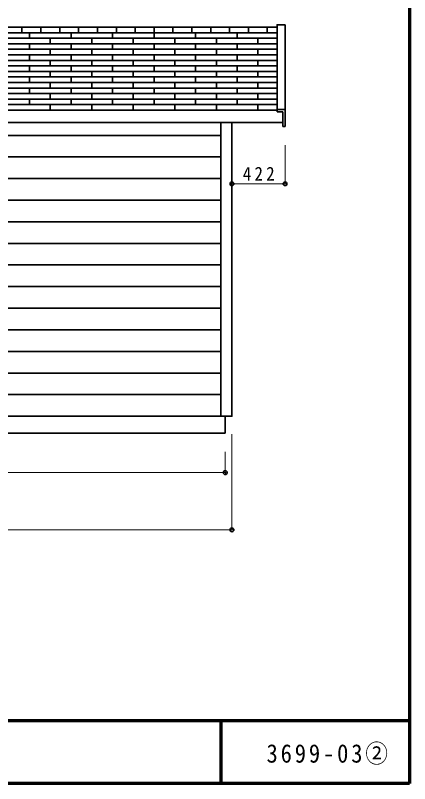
# Model space of a CAD drawing. Units: millimetres at full size, sheet at 1:50; details may follow other scales. Extents: x -22395 to 6925, y -26590 to 4750.
# Drawn here: x 3792 to 6925, y -26590 to -20476 of the extents above; entities that cross this region are included whole.
import ezdxf

# ---------------------------------------------------------------- set-up
doc = ezdxf.new("R2010")
doc.units = ezdxf.units.MM
doc.header["$LTSCALE"] = 50
doc.header["$PDMODE"] = 32
doc.header["$PDSIZE"] = 30
for name, color, linetype, lineweight in [('0-0', 7, 'Continuous', 35), ('1-1', 4, 'Continuous', 9), ('1-2', 4, 'Continuous', 9), ('F-0', 6, 'Continuous', 70)]:
    doc.layers.add(name, color=color, linetype=linetype, lineweight=lineweight)
doc.styles.add('ＭＳ ゴシック', font='')
doc.styles.get('ＭＳ ゴシック').set_extended_font_data('MS Gothic')

msp = doc.modelspace()

# ---------------------------------------------------------------- linework, layer by layer
at = {"layer": '0-0'}
for p, q in [((-4961, -20569.76), (5871, -20569.76)), ((3844, -20613.83), (3844, -20569.76)), ((3994, -20613.83), (3994, -20569.76)), ((3994, -20613.83), (3994, -20569.76)), ((3994, -20613.83), (3994, -20569.76)), ((3994, -20613.83), (3994, -20569.76)), ((3994, -20613.83), (3994, -20569.76)), ((4144, -20613.83), (4144, -20569.76)), ((4294, -20613.83), (4294, -20569.76)), ((4444, -20613.83), (4444, -20569.76)), ((4594, -20613.83), (4594, -20569.76)), ((4744, -20613.83), (4744, -20569.76)), ((4744, -20613.83), (4744, -20569.76)), ((4894, -20613.83), (4894, -20569.76)), ((4894, -20613.83), (4894, -20569.76)), ((4894, -20613.83), (4894, -20569.76)), ((4894, -20613.83), (4894, -20569.76)), ((4894, -20613.83), (4894, -20569.76)), ((4894, -20613.83), (4894, -20569.76)), ((5044, -20613.83), (5044, -20569.76)), ((5194, -20613.83), (5194, -20569.76)), ((5344, -20613.83), (5344, -20569.76)), ((5494, -20613.83), (5494, -20569.76)), ((5644, -20613.83), (5644, -20569.76)), ((5794, -20613.83), (5794, -20569.76)), ((5935, -21360.1), (5935, -20551)), ((-4961, -20613.83), (5871, -20613.83)), ((-4961, -20657.89), (5871, -20657.89)), ((3904, -20657.89), (3904, -20613.83)), ((3904, -20657.89), (3904, -20613.83)), ((3904, -20657.89), (3904, -20613.83)), ((3904, -20657.89), (3904, -20613.83)), ((3904, -20657.89), (3904, -20613.83)), ((4069, -20701.96), (4069, -20657.89)), ((4069, -20701.96), (4069, -20657.89)), ((4069, -20701.96), (4069, -20657.89)), ((4069, -20701.96), (4069, -20657.89)), ((4234, -20657.89), (4234, -20613.83)), ((4234, -20657.89), (4234, -20613.83)), ((4234, -20657.89), (4234, -20613.83)), ((4234, -20657.89), (4234, -20613.83)), ((4399, -20701.96), (4399, -20657.89)), ((4399, -20701.96), (4399, -20657.89)), ((4399, -20701.96), (4399, -20657.89)), ((4564, -20657.89), (4564, -20613.83)), ((4564, -20657.89), (4564, -20613.83)), ((4564, -20657.89), (4564, -20613.83)), ((4564, -20657.89), (4564, -20613.83)), ((4729, -20701.96), (4729, -20657.89)), ((4729, -20701.96), (4729, -20657.89)), ((4729, -20701.96), (4729, -20657.89)), ((4729, -20701.96), (4729, -20657.89)), ((4894, -20657.89), (4894, -20613.83)), ((4894, -20657.89), (4894, -20613.83)), ((4894, -20657.89), (4894, -20613.83)), ((4894, -20657.89), (4894, -20613.83)), ((4894, -20657.89), (4894, -20613.83)), ((4894, -20657.89), (4894, -20613.83)), ((5059, -20701.96), (5059, -20657.89)), ((5059, -20701.96), (5059, -20657.89)), ((5059, -20701.96), (5059, -20657.89)), ((5059, -20701.96), (5059, -20657.89)), ((5224, -20657.89), (5224, -20613.83)), ((5224, -20657.89), (5224, -20613.83)), ((5389, -20701.96), (5389, -20657.89)), ((5554, -20657.89), (5554, -20613.83)), ((5719, -20701.96), (5719, -20657.89)), ((-4961, -20701.96), (5871, -20701.96)), ((3904, -20746.02), (3904, -20701.96)), ((3904, -20746.02), (3904, -20701.96)), ((3904, -20746.02), (3904, -20701.96)), ((3904, -20746.02), (3904, -20701.96)), ((3904, -20746.02), (3904, -20701.96)), ((4234, -20746.02), (4234, -20701.96)), ((4234, -20746.02), (4234, -20701.96)), ((4234, -20746.02), (4234, -20701.96)), ((4234, -20746.02), (4234, -20701.96)), ((4564, -20746.02), (4564, -20701.96)), ((4564, -20746.02), (4564, -20701.96)), ((4564, -20746.02), (4564, -20701.96)), ((4564, -20746.02), (4564, -20701.96)), ((4894, -20746.02), (4894, -20701.96)), ((4894, -20746.02), (4894, -20701.96)), ((4894, -20746.02), (4894, -20701.96)), ((4894, -20746.02), (4894, -20701.96)), ((4894, -20746.02), (4894, -20701.96)), ((4894, -20746.02), (4894, -20701.96)), ((5224, -20746.02), (5224, -20701.96)), ((5224, -20746.02), (5224, -20701.96)), ((5554, -20746.02), (5554, -20701.96)), ((-4961, -20746.02), (5871, -20746.02)), ((4069, -20790.08), (4069, -20746.02)), ((4069, -20790.08), (4069, -20746.02)), ((4069, -20790.08), (4069, -20746.02)), ((4069, -20790.08), (4069, -20746.02)), ((4399, -20790.08), (4399, -20746.02)), ((4399, -20790.08), (4399, -20746.02)), ((4399, -20790.08), (4399, -20746.02)), ((4729, -20790.08), (4729, -20746.02)), ((4729, -20790.08), (4729, -20746.02)), ((4729, -20790.08), (4729, -20746.02)), ((4729, -20790.08), (4729, -20746.02)), ((5059, -20790.08), (5059, -20746.02)), ((5059, -20790.08), (5059, -20746.02)), ((5059, -20790.08), (5059, -20746.02)), ((5059, -20790.08), (5059, -20746.02)), ((5389, -20790.08), (5389, -20746.02)), ((5719, -20790.08), (5719, -20746.02)), ((-4961, -20790.08), (5871, -20790.08)), ((-4961, -20834.15), (5871, -20834.15)), ((3904, -20834.15), (3904, -20790.08)), ((3904, -20834.15), (3904, -20790.08)), ((3904, -20834.15), (3904, -20790.08)), ((3904, -20834.15), (3904, -20790.08)), ((3904, -20834.15), (3904, -20790.08)), ((4069, -20878.21), (4069, -20834.15)), ((4069, -20878.21), (4069, -20834.15)), ((4069, -20878.21), (4069, -20834.15)), ((4069, -20878.21), (4069, -20834.15)), ((4234, -20834.15), (4234, -20790.08)), ((4234, -20834.15), (4234, -20790.08)), ((4234, -20834.15), (4234, -20790.08)), ((4234, -20834.15), (4234, -20790.08)), ((4399, -20878.21), (4399, -20834.15)), ((4399, -20878.21), (4399, -20834.15)), ((4399, -20878.21), (4399, -20834.15)), ((4564, -20834.15), (4564, -20790.08)), ((4564, -20834.15), (4564, -20790.08)), ((4564, -20834.15), (4564, -20790.08)), ((4564, -20834.15), (4564, -20790.08)), ((4729, -20878.21), (4729, -20834.15)), ((4729, -20878.21), (4729, -20834.15)), ((4729, -20878.21), (4729, -20834.15)), ((4729, -20878.21), (4729, -20834.15)), ((4894, -20834.15), (4894, -20790.08)), ((4894, -20834.15), (4894, -20790.08)), ((4894, -20834.15), (4894, -20790.08)), ((4894, -20834.15), (4894, -20790.08)), ((4894, -20834.15), (4894, -20790.08)), ((4894, -20834.15), (4894, -20790.08)), ((5059, -20878.21), (5059, -20834.15)), ((5059, -20878.21), (5059, -20834.15)), ((5059, -20878.21), (5059, -20834.15)), ((5059, -20878.21), (5059, -20834.15)), ((5224, -20834.15), (5224, -20790.08)), ((5224, -20834.15), (5224, -20790.08)), ((5389, -20878.21), (5389, -20834.15)), ((5554, -20834.15), (5554, -20790.08)), ((5719, -20878.21), (5719, -20834.15)), ((-4961, -20878.21), (5871, -20878.21)), ((3904, -20922.28), (3904, -20878.21)), ((3904, -20922.28), (3904, -20878.21)), ((3904, -20922.28), (3904, -20878.21)), ((3904, -20922.28), (3904, -20878.21)), ((3904, -20922.28), (3904, -20878.21)), ((4234, -20922.28), (4234, -20878.21)), ((4234, -20922.28), (4234, -20878.21)), ((4234, -20922.28), (4234, -20878.21)), ((4234, -20922.28), (4234, -20878.21)), ((4564, -20922.28), (4564, -20878.21)), ((4564, -20922.28), (4564, -20878.21)), ((4564, -20922.28), (4564, -20878.21)), ((4564, -20922.28), (4564, -20878.21)), ((4894, -20922.28), (4894, -20878.21)), ((4894, -20922.28), (4894, -20878.21)), ((4894, -20922.28), (4894, -20878.21)), ((4894, -20922.28), (4894, -20878.21)), ((4894, -20922.28), (4894, -20878.21)), ((4894, -20922.28), (4894, -20878.21)), ((5224, -20922.28), (5224, -20878.21)), ((5224, -20922.28), (5224, -20878.21)), ((5554, -20922.28), (5554, -20878.21)), ((-4961, -20922.28), (5871, -20922.28)), ((-4961, -20966.34), (5871, -20966.34)), ((3904, -21010.4), (3904, -20966.34)), ((3904, -21010.4), (3904, -20966.34)), ((3904, -21010.4), (3904, -20966.34)), ((3904, -21010.4), (3904, -20966.34)), ((3904, -21010.4), (3904, -20966.34)), ((4069, -20966.34), (4069, -20922.28)), ((4069, -20966.34), (4069, -20922.28)), ((4069, -20966.34), (4069, -20922.28)), ((4069, -20966.34), (4069, -20922.28)), ((4234, -21010.4), (4234, -20966.34)), ((4234, -21010.4), (4234, -20966.34)), ((4234, -21010.4), (4234, -20966.34)), ((4234, -21010.4), (4234, -20966.34)), ((4399, -20966.34), (4399, -20922.28)), ((4399, -20966.34), (4399, -20922.28)), ((4399, -20966.34), (4399, -20922.28)), ((4564, -21010.4), (4564, -20966.34)), ((4564, -21010.4), (4564, -20966.34)), ((4564, -21010.4), (4564, -20966.34)), ((4564, -21010.4), (4564, -20966.34)), ((4729, -20966.34), (4729, -20922.28)), ((4729, -20966.34), (4729, -20922.28)), ((4729, -20966.34), (4729, -20922.28)), ((4729, -20966.34), (4729, -20922.28)), ((4894, -21010.4), (4894, -20966.34)), ((4894, -21010.4), (4894, -20966.34)), ((4894, -21010.4), (4894, -20966.34)), ((4894, -21010.4), (4894, -20966.34)), ((4894, -21010.4), (4894, -20966.34)), ((4894, -21010.4), (4894, -20966.34)), ((5059, -20966.34), (5059, -20922.28)), ((5059, -20966.34), (5059, -20922.28)), ((5059, -20966.34), (5059, -20922.28)), ((5059, -20966.34), (5059, -20922.28)), ((5224, -21010.4), (5224, -20966.34)), ((5224, -21010.4), (5224, -20966.34)), ((5389, -20966.34), (5389, -20922.28)), ((5554, -21010.4), (5554, -20966.34)), ((5719, -20966.34), (5719, -20922.28)), ((-4961, -21010.4), (5871, -21010.4)), ((4069, -21054.47), (4069, -21010.4)), ((4069, -21054.47), (4069, -21010.4)), ((4069, -21054.47), (4069, -21010.4)), ((4069, -21054.47), (4069, -21010.4)), ((4399, -21054.47), (4399, -21010.4)), ((4399, -21054.47), (4399, -21010.4)), ((4399, -21054.47), (4399, -21010.4)), ((4729, -21054.47), (4729, -21010.4)), ((4729, -21054.47), (4729, -21010.4)), ((4729, -21054.47), (4729, -21010.4)), ((4729, -21054.47), (4729, -21010.4)), ((5059, -21054.47), (5059, -21010.4)), ((5059, -21054.47), (5059, -21010.4)), ((5059, -21054.47), (5059, -21010.4)), ((5059, -21054.47), (5059, -21010.4)), ((5389, -21054.47), (5389, -21010.4)), ((5719, -21054.47), (5719, -21010.4)), ((-4961, -21054.47), (5871, -21054.47)), ((3904, -21098.53), (3904, -21054.47)), ((3904, -21098.53), (3904, -21054.47)), ((3904, -21098.53), (3904, -21054.47)), ((3904, -21098.53), (3904, -21054.47)), ((3904, -21098.53), (3904, -21054.47)), ((4234, -21098.53), (4234, -21054.47)), ((4234, -21098.53), (4234, -21054.47)), ((4234, -21098.53), (4234, -21054.47)), ((4234, -21098.53), (4234, -21054.47)), ((4564, -21098.53), (4564, -21054.47)), ((4564, -21098.53), (4564, -21054.47)), ((4564, -21098.53), (4564, -21054.47)), ((4564, -21098.53), (4564, -21054.47)), ((4894, -21098.53), (4894, -21054.47)), ((4894, -21098.53), (4894, -21054.47)), ((4894, -21098.53), (4894, -21054.47)), ((4894, -21098.53), (4894, -21054.47)), ((4894, -21098.53), (4894, -21054.47)), ((4894, -21098.53), (4894, -21054.47)), ((5224, -21098.53), (5224, -21054.47)), ((5224, -21098.53), (5224, -21054.47)), ((5554, -21098.53), (5554, -21054.47)), ((-4961, -21098.53), (5871, -21098.53)), ((-4961, -21142.59), (5871, -21142.59)), ((3904, -21186.66), (3904, -21142.59)), ((3904, -21186.66), (3904, -21142.59)), ((3904, -21186.66), (3904, -21142.59)), ((3904, -21186.66), (3904, -21142.59)), ((3904, -21186.66), (3904, -21142.59)), ((4069, -21142.59), (4069, -21098.53)), ((4069, -21142.59), (4069, -21098.53)), ((4069, -21142.59), (4069, -21098.53)), ((4069, -21142.59), (4069, -21098.53)), ((4234, -21186.66), (4234, -21142.59)), ((4234, -21186.66), (4234, -21142.59)), ((4234, -21186.66), (4234, -21142.59)), ((4234, -21186.66), (4234, -21142.59)), ((4399, -21142.59), (4399, -21098.53)), ((4399, -21142.59), (4399, -21098.53)), ((4399, -21142.59), (4399, -21098.53)), ((4564, -21186.66), (4564, -21142.59)), ((4564, -21186.66), (4564, -21142.59)), ((4564, -21186.66), (4564, -21142.59)), ((4564, -21186.66), (4564, -21142.59)), ((4729, -21142.59), (4729, -21098.53)), ((4729, -21142.59), (4729, -21098.53)), ((4729, -21142.59), (4729, -21098.53)), ((4729, -21142.59), (4729, -21098.53)), ((4894, -21186.66), (4894, -21142.59)), ((4894, -21186.66), (4894, -21142.59)), ((4894, -21186.66), (4894, -21142.59)), ((4894, -21186.66), (4894, -21142.59)), ((4894, -21186.66), (4894, -21142.59)), ((4894, -21186.66), (4894, -21142.59)), ((5059, -21142.59), (5059, -21098.53)), ((5059, -21142.59), (5059, -21098.53)), ((5059, -21142.59), (5059, -21098.53)), ((5059, -21142.59), (5059, -21098.53)), ((5224, -21186.66), (5224, -21142.59)), ((5224, -21186.66), (5224, -21142.59)), ((5389, -21142.59), (5389, -21098.53)), ((5554, -21186.66), (5554, -21142.59)), ((5719, -21142.59), (5719, -21098.53)), ((-4961, -21186.66), (5871, -21186.66)), ((4069, -21230.72), (4069, -21186.66)), ((4069, -21230.72), (4069, -21186.66)), ((4069, -21230.72), (4069, -21186.66)), ((4069, -21230.72), (4069, -21186.66)), ((4399, -21230.72), (4399, -21186.66)), ((4399, -21230.72), (4399, -21186.66)), ((4399, -21230.72), (4399, -21186.66)), ((4729, -21230.72), (4729, -21186.66)), ((4729, -21230.72), (4729, -21186.66)), ((4729, -21230.72), (4729, -21186.66)), ((4729, -21230.72), (4729, -21186.66)), ((5059, -21230.72), (5059, -21186.66)), ((5059, -21230.72), (5059, -21186.66)), ((5059, -21230.72), (5059, -21186.66)), ((5059, -21230.72), (5059, -21186.66)), ((5389, -21230.72), (5389, -21186.66)), ((5719, -21230.72), (5719, -21186.66)), ((-4961, -21230.72), (5871, -21230.72)), ((5871, -21226), (5935, -21226)), ((5871, -21243.49), (5916, -21243.49)), ((5916, -21360.1), (5916, -21243.49)), ((-5006, -21329.38), (5916, -21329.38)), ((5424, -23666), (5424, -21329.38)), ((5916, -21360.1), (5935, -21360.1)), ((-4514, -21430.93), (5424, -21430.93)), ((-4514, -21602.86), (5424, -21602.86)), ((-4514, -21774.79), (5424, -21774.79)), ((-4514, -21946.71), (5424, -21946.71)), ((-4514, -22118.64), (5424, -22118.64)), ((-4514, -22290.57), (5424, -22290.57)), ((-4514, -22462.5), (5424, -22462.5)), ((-4514, -22634.43), (5424, -22634.43)), ((-4514, -22806.36), (5424, -22806.36)), ((-4514, -22978.29), (5424, -22978.29)), ((-4514, -23150.21), (5424, -23150.21)), ((-4514, -23322.14), (5424, -23322.14)), ((-4514, -23494.07), (5424, -23494.07)), ((5460, -23666), (5460, -23800)), ((-4550, -23800), (5460, -23800))]:
    msp.add_line(p, q, dxfattribs=at)
at = {"layer": '0-0', "color": 4, "lineweight": 9}
for p, q in [((5935, -21816), (5935, -21510.1)), ((5513, -24570), (5513, -23810)), ((5460, -24115), (5460, -23950))]:
    msp.add_line(p, q, dxfattribs=at)
at = {"layer": '0-0'}
for points in [[(5871, -21243.49), (5871, -20551), (5935, -20551)], [(-4603, -23666), (5513, -23666), (5513, -21329.38)]]:
    msp.add_lwpolyline(points, dxfattribs=at)
for p in [(5513, -21816), (5935, -21816), (5460, -24115), (5513, -24570)]:
    msp.add_point(p, dxfattribs=at)
at = {"layer": '1-1'}
for p, q in [((-4550, -24115), (5460, -24115)), ((-4603, -24570), (5513, -24570))]:
    msp.add_line(p, q, dxfattribs=at)
at = {"layer": '1-2'}
msp.add_line((5935, -21816), (5513, -21816), dxfattribs=at)
at = {"layer": 'F-0'}
for p, q in [((6925, -17090), (6925, -26590)), ((6925, -26090), (-6925, -26090)), ((5425, -26090), (5425, -26590)), ((6925, -26590), (-6925, -26590))]:
    msp.add_line(p, q, dxfattribs=at)

# ---------------------------------------------------------------- texts
at = {"layer": '0-0', "insert": (5599, -21791), "char_height": 110, "attachment_point": 7, "style": 'ＭＳ ゴシック'}
msp.add_mtext('\\T1.38;\\W0.9;422', dxfattribs=at)
at = {"layer": 'F-0', "color": 7, "insert": (5787.5, -26440), "char_height": 146.6, "attachment_point": 7, "style": 'ＭＳ ゴシック'}
msp.add_mtext('\\T1.25;\\W0.9;3699-03②', dxfattribs=at)

doc.saveas('drawing.dxf')
